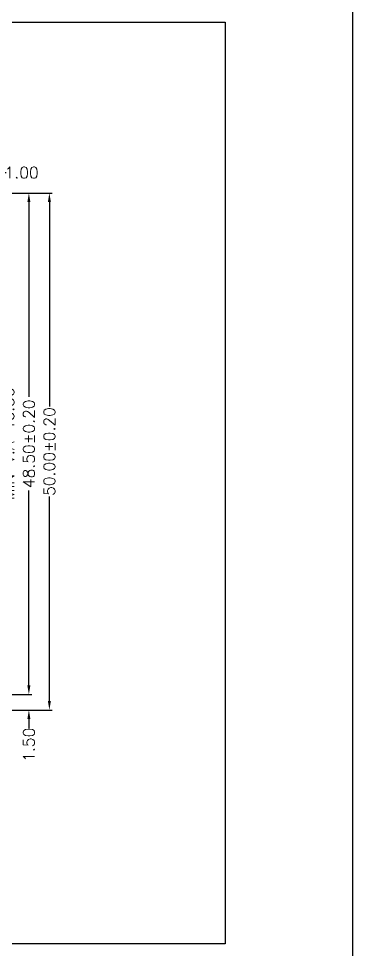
# Model space of a CAD drawing. Header units: millimetres. Extents: x -2138 to 1406, y 307 to 1926.
# Drawn here: x -1874 to -1841.7, y 1763.6 to 1853.6 of the extents above; entities that cross this region are included whole.
import ezdxf

# ---------------------------------------------------------------- set-up
doc = ezdxf.new("R2010")
doc.units = ezdxf.units.MM
doc.header["$LTSCALE"] = 3
doc.layers.add('dim', color=3, linetype='Continuous')
doc.styles.get("Standard").update_dxf_attribs({"font": 'txt.shx'})
doc.dimstyles.new('LCDDIM', dxfattribs={"dimtxt": 1.1, "dimasz": 0.88, "dimexe": 0.275, "dimexo": 0.275, "dimgap": 0.22, "dimtad": 0, "dimzin": 0, "dimdsep": 46, "dimtxsty": 'Standard', "dimcen": 2.5, "dimadec": 0, "dimazin": 0, "dimtfac": 1, "dimtofl": 0, "dimtmove": 0, "dimatfit": 0, "dimfxl": 0, "dimarcsym": 0})

# ---------------------------------------------------------------- blocks, each defined once
blk = doc.blocks.new('*D54')
at = {"layer": 'Defpoints', "color": 0}
for p in [(-1876.95, 1838.733), (-1876.95, 1836.753), (-1877.95, 1835.253)]:
    blk.add_point(p, dxfattribs=at)
at = {"layer": 'dim', "color": 0, "lineweight": -2}
for p, q in [((-1878.83, 1838.733), (-1879.71, 1838.733)), ((-1877.95, 1835.528), (-1877.95, 1839.008)), ((-1876.95, 1837.028), (-1876.95, 1839.008)), ((-1876.07, 1838.733), (-1875.19, 1838.733))]:
    blk.add_line(p, q, dxfattribs=at)
at = {"layer": 'dim', "color": 0}
for points in [[(-1878.83, 1838.88), (-1878.83, 1838.587), (-1877.95, 1838.733)], [(-1876.07, 1838.88), (-1876.07, 1838.587), (-1876.95, 1838.733)]]:
    blk.add_solid(points, dxfattribs=at)
at = {"layer": 'dim', "color": 0, "insert": (-1873.687, 1838.733), "char_height": 1.1, "attachment_point": 5}
blk.add_mtext('1.00', dxfattribs=at)
blk = doc.blocks.new('*D56')
at = {"layer": 'Defpoints', "color": 0}
for p in [(-1888.885, 1835.753), (-1874.97, 1835.753), (-1888.222, 1789.253)]:
    blk.add_point(p, dxfattribs=at)
at = {"layer": 'dim', "color": 0, "lineweight": -2}
for p, q in [((-1888.61, 1835.753), (-1874.695, 1835.753)), ((-1874.97, 1834.873), (-1874.97, 1818.865)), ((-1874.97, 1790.133), (-1874.97, 1806.142)), ((-1887.947, 1789.253), (-1874.695, 1789.253))]:
    blk.add_line(p, q, dxfattribs=at)
at = {"layer": 'dim', "color": 0}
for points in [[(-1875.117, 1834.873), (-1874.824, 1834.873), (-1874.97, 1835.753)], [(-1875.117, 1790.133), (-1874.824, 1790.133), (-1874.97, 1789.253)]]:
    blk.add_solid(points, dxfattribs=at)
at = {"layer": 'dim', "color": 0, "insert": (-1874.97, 1812.503), "char_height": 1.1, "attachment_point": 5, "rotation": 90}
blk.add_mtext('MIN V.A 46.50', dxfattribs=at)
blk = doc.blocks.new('*D57')
at = {"layer": 'Defpoints', "color": 0}
for p in [(-1876.95, 1836.753), (-1872.99, 1836.753), (-1876.95, 1788.253)]:
    blk.add_point(p, dxfattribs=at)
at = {"layer": 'dim', "color": 0, "lineweight": -2}
for p, q in [((-1876.675, 1836.753), (-1872.715, 1836.753)), ((-1872.99, 1835.873), (-1872.99, 1817.032)), ((-1872.99, 1789.133), (-1872.99, 1807.975)), ((-1876.675, 1788.253), (-1872.715, 1788.253))]:
    blk.add_line(p, q, dxfattribs=at)
at = {"layer": 'dim', "color": 0}
for points in [[(-1873.137, 1835.873), (-1872.844, 1835.873), (-1872.99, 1836.753)], [(-1873.137, 1789.133), (-1872.844, 1789.133), (-1872.99, 1788.253)]]:
    blk.add_solid(points, dxfattribs=at)
at = {"layer": 'dim', "color": 0, "insert": (-1872.99, 1812.503), "char_height": 1.1, "attachment_point": 5, "rotation": 90}
blk.add_mtext('48.50±0.20', dxfattribs=at)
blk = doc.blocks.new('*D58')
at = {"layer": 'Defpoints', "color": 0}
for p in [(-1876.95, 1836.753), (-1871.01, 1836.753), (-1876.95, 1786.753)]:
    blk.add_point(p, dxfattribs=at)
at = {"layer": 'dim', "color": 0, "lineweight": -2}
for p, q in [((-1876.675, 1836.753), (-1870.735, 1836.753)), ((-1871.01, 1835.873), (-1871.01, 1816.098)), ((-1871.01, 1787.633), (-1871.01, 1807.408)), ((-1876.675, 1786.753), (-1870.735, 1786.753))]:
    blk.add_line(p, q, dxfattribs=at)
at = {"layer": 'dim', "color": 0}
for points in [[(-1871.157, 1835.873), (-1870.864, 1835.873), (-1871.01, 1836.753)], [(-1871.157, 1787.633), (-1870.864, 1787.633), (-1871.01, 1786.753)]]:
    blk.add_solid(points, dxfattribs=at)
at = {"layer": 'dim', "color": 0, "insert": (-1871.01, 1811.753), "char_height": 1.1, "attachment_point": 5, "rotation": 90}
blk.add_mtext('50.00±0.20', dxfattribs=at)
blk = doc.blocks.new('*D65')
at = {"layer": 'Defpoints', "color": 0}
for p in [(-1872.99, 1788.253), (-1872.99, 1786.753), (-1872.99, 1786.753)]:
    blk.add_point(p, dxfattribs=at)
at = {"layer": 'dim', "color": 0, "lineweight": -2}
for p, q in [((-1872.99, 1789.133), (-1872.99, 1790.013)), ((-1872.99, 1785.873), (-1872.99, 1784.993))]:
    blk.add_line(p, q, dxfattribs=at)
at = {"layer": 'dim', "color": 0}
for points in [[(-1873.137, 1789.133), (-1872.844, 1789.133), (-1872.99, 1788.253)], [(-1873.137, 1785.873), (-1872.844, 1785.873), (-1872.99, 1786.753)]]:
    blk.add_solid(points, dxfattribs=at)
at = {"layer": 'dim', "color": 0, "insert": (-1872.99, 1783.398), "char_height": 1.1, "attachment_point": 5, "rotation": 90}
blk.add_mtext('1.50', dxfattribs=at)

msp = doc.modelspace()

# ---------------------------------------------------------------- linework, layer by layer
msp.add_lwpolyline([(-2137.52, 1926.033), (-1841.736, 1926.033), (-1841.736, 1717.767), (-2137.52, 1717.767)], close=True)
at = {"color": 1}
msp.add_lwpolyline([(-1945.68, 1853.265), (-1854.029, 1853.265), (-1854.029, 1764.155), (-1945.68, 1764.155)], close=True, dxfattribs=at)

# ---------------------------------------------------------------- dimensions: what is measured, and where the dimension line sits
at = {"layer": 'dim'}
dim = msp.add_linear_dim(base=(-1876.95, 1838.733), p1=(-1877.95, 1835.253), p2=(-1876.95, 1836.753), dimstyle='LCDDIM', dxfattribs=at)
dim.commit()
dim.dimension.update_dxf_attribs({"geometry": '*D54', "text_midpoint": (-1873.687, 1838.733)})
for base, p1, p2, text, picture, middle in [((-1872.99, 1836.753), (-1876.95, 1788.253), (-1876.95, 1836.753), '<>%%p0.20', '*D57', (-1872.99, 1812.503)), ((-1871.01, 1836.753), (-1876.95, 1786.753), (-1876.95, 1836.753), '<>%%p0.20', '*D58', (-1871.01, 1811.753)), ((-1874.97, 1835.753), (-1888.222, 1789.253), (-1888.885, 1835.753), 'MIN V.A <>', '*D56', (-1874.97, 1812.503))]:
    dim = msp.add_linear_dim(base=base, p1=p1, p2=p2, angle=90, text=text, dimstyle='LCDDIM', dxfattribs=at)
    dim.commit()
    dim.dimension.update_dxf_attribs({"geometry": picture, "text_midpoint": middle})
dim = msp.add_linear_dim(base=(-1872.99, 1786.753), p1=(-1872.99, 1788.253), p2=(-1872.99, 1786.753), angle=90, dimstyle='LCDDIM', dxfattribs=at)
dim.commit()
dim.dimension.update_dxf_attribs({"geometry": '*D65', "text_midpoint": (-1872.99, 1783.398)})

doc.saveas('drawing.dxf')
